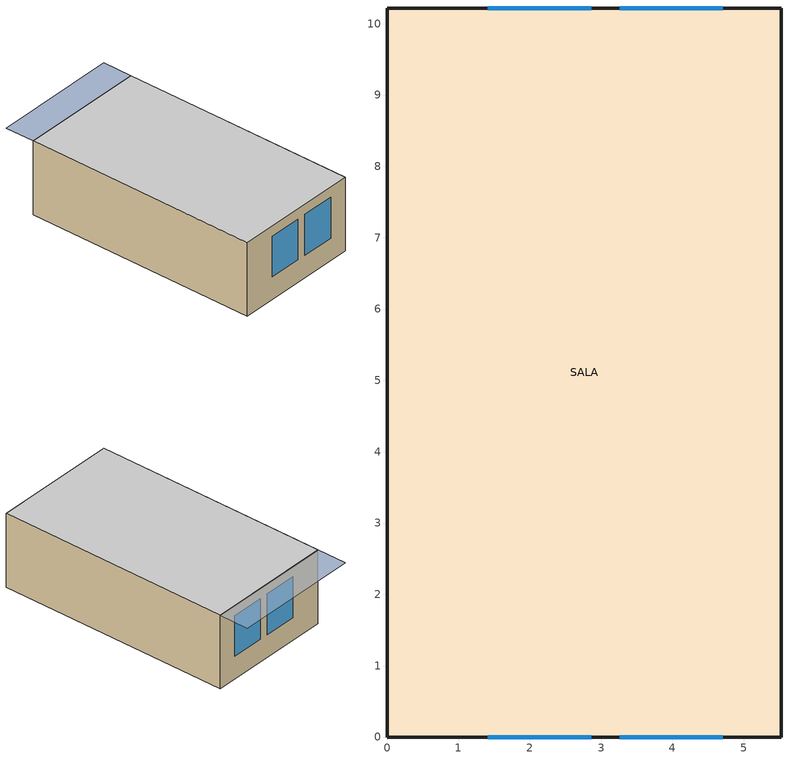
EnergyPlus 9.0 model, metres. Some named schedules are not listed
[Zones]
SALA
 floor adiabatic (Exterior Floor): 5.53,10.22 5.53,0 0,0 0,10.22 z0
 wall outside (Exterior Wall): 0,10.22 0,0 5.53,0 5.53,10.22 0,10.22 z0:3.25
 window (Exterior Window): 2.86,10.22 1.41,10.22 / 4.71,10.22 3.26,10.22 / 1.41,0 2.86,0 / 3.26,0 4.71,0 z1:2.8
 ceiling adiabatic (Exterior Roof): 0,10.22 0,0 5.53,0 5.53,10.22 z3.25
shading: 0,11.52 0,10.22 5.53,10.22 5.53,11.52 z3.25
[Building]
Untitled: North Axis {deg}=0; Terrain=City; Loads Convergence Tolerance Value=0.04; Temperature Convergence Tolerance Value {deltaC}=0.4; Solar Distribution=FullInteriorAndExterior; Maximum Number of Warmup Days=25
[Site:Location]
Pelotas: Latitude {deg}=31.46; Longitude {deg}=52.2; Time Zone {hr}=-3; Elevation {m}=7
[SizingPeriod:DesignDay] Dry-Bulb Temperature Range Modifier Type=DefaultMultipliers; Humidity Condition Type=DewPoint; Rain Indicator=No; Snow Indicator=No; Daylight Saving Time Indicator=No; Solar Model Indicator=Schedule
Name | Month | Day of Month | Day Type | Maximum Dry-Bulb Temperature {C} | Daily Dry-Bulb Temperature Range {deltaC} | Wetbulb or DewPoint at Maximum Dry-Bulb {C} | Barometric Pressure {Pa} | Wind Speed {m/s} | Wind Direction {deg} | Beam Solar Day Schedule | Diffuse Solar Day Schedule | Sky Clearness
Pelotas_004 | 6 | 19 | WinterDesignDay | 12.74 | 7.96 | 7.92 | 102993 | 6.06 | 0 | Inverno_Rad_Direta | Inverno_Rad_Difusa | 0
Pelotas_996 | 1 | 23 | SummerDesignDay | 36.1 | 10.35 | 27.52 | 100689 | 3.11 | 90 | Verao_Rad_Direta | Verao_Rad_Difusa | 1
[Material] Thermal Absorptance=0.9
Name | Roughness | Thickness {m} | Conductivity {W/m-K} | Density {kg/m3} | Specific Heat {J/kg-K} | Solar Absorptance | Visible Absorptance
ARGAMASSA | MediumRough | 0.025 | 1.15 | 2000 | 1000 | 0.5 | 0.5
BLOCO_CERAMICO | MediumRough | 0.01 | 0.7 | 1300 | 920 | 0.74 | 0.74
TELHA_CERAMICA | MediumSmooth | 0.01 | 1 | 1800 | 920 | 0.5 | 0.5
LAJE_CONCRETO | Rough | 0.12 | 1.75 | 2400 | 1000 | 0.7 | 0.7
PISO_CERAMICA | MediumSmooth | 0.01 | 1 | 2000 | 1000 | 0.7 | 0.7
[Material:AirGap]
Name | Thermal Resistance {m2-K/W}
CAMARA_AR_PAREDE | 0.16
CAMARA_AR_COBERTURA | 0.18
[WindowMaterial:Glazing]
Clear 3mm: Optical Data Type=SpectralAverage; Thickness {m}=0.003; Solar Transmittance at Normal Incidence=0.837; Front Side Solar Reflectance at Normal Incidence=0.075; Back Side Solar Reflectance at Normal Incidence=0.075; Visible Transmittance at Normal Incidence=0.898; Front Side Visible Reflectance at Normal Incidence=0.081; Back Side Visible Reflectance at Normal Incidence=0.081; Infrared Transmittance at Normal Incidence=0; Front Side Infrared Hemispherical Emissivity=0.84; Back Side Infrared Hemispherical Emissivity=0.84; Conductivity {W/m-K}=0.9
[WindowMaterial:Gas]
Air 13mm: Gas Type=Air; Thickness {m}=0.0127
[Construction]
Exterior Floor: LAJE_CONCRETO, ARGAMASSA, PISO_CERAMICA
Exterior Wall: ARGAMASSA, BLOCO_CERAMICO, CAMARA_AR_PAREDE, BLOCO_CERAMICO, CAMARA_AR_PAREDE, BLOCO_CERAMICO, ARGAMASSA
Exterior Roof: TELHA_CERAMICA, CAMARA_AR_COBERTURA, LAJE_CONCRETO
Exterior Window: Clear 3mm, Air 13mm, Clear 3mm
[Zone]
SALA: Multiplier=1; Floor Area {m2}=56.52
[People]
People_sala: Zone or ZoneList=SALA; Number of People Schedule=OCUPA_SALA; Number of People Calculation Method=People; Number of People=23; Fraction Radiant=0.3; Sensible Heat Fraction=autocalculate; Activity Level Schedule=METABOLISMO; Carbon Dioxide Generation Rate {m3/s-W}=3.82e-08; Enable ASHRAE 55 Comfort Warnings=No; Mean Radiant Temperature Calculation Type=ZoneAveraged; Work Efficiency Schedule=WORK EF; Clothing Insulation Calculation Method=DynamicClothingModelASHRAE55; Air Velocity Schedule=VELOCIDADE; Thermal Comfort Model 1 Type=Fanger; Thermal Comfort Model 2 Type=AdaptiveASH55
[Lights]
ilumina_sala: Zone or ZoneList=SALA; Schedule=OCUPA_SALA; Design Level Calculation Method=Watts/Area; Watts per Zone Floor Area {W/m2}=5; Return Air Fraction=0; Fraction Radiant=0.42; Fraction Visible=0.18; Fraction Replaceable=0; Return Air Fraction Calculated from Plenum Temperature=No
[ElectricEquipment]
EQUIP_SALA: Zone or ZoneList=SALA; Schedule=EQUIP_SALA; Design Level Calculation Method=EquipmentLevel; Design Level {W}=120
[HVACTemplate:Thermostat]
Constant Setpoint Thermostat: Constant Heating Setpoint {C}=22.5; Constant Cooling Setpoint {C}=25.5
[HVACTemplate:Zone:PTHP]
SALA: Template Thermostat=Constant Setpoint Thermostat; Cooling Supply Air Flow Rate {m3/s}=autosize; Heating Supply Air Flow Rate {m3/s}=autosize; Outdoor Air Method=Flow/Person; Outdoor Air Flow Rate per Person {m3/s}=0.0075; System Availability Schedule=HVAC_SALA; Supply Fan Placement=DrawThrough; Supply Fan Total Efficiency=0.7; Supply Fan Delta Pressure {Pa}=75; Supply Fan Motor Efficiency=0.9; Cooling Coil Type=SingleSpeedDX; Cooling Coil Gross Rated Total Capacity {W}=autosize; Cooling Coil Gross Rated Sensible Heat Ratio=autosize; Cooling Coil Gross Rated COP {W/W}=3.24; Heat Pump Heating Coil Type=SingleSpeedDXHeatPump; Heat Pump Heating Coil Gross Rated Capacity {W}=autosize; Heat Pump Heating Coil Gross Rated COP {W/W}=3.24; Heat Pump Heating Minimum Outdoor Dry-Bulb Temperature {C}=-8; Heat Pump Defrost Maximum Outdoor Dry-Bulb Temperature {C}=5; Heat Pump Defrost Strategy=ReverseCycle; Heat Pump Defrost Control=Timed; Heat Pump Defrost Time Period Fraction=0.058333; Supplemental Heating Coil Type=Electric; Supplemental Heating Coil Capacity {W}=autosize; Supplemental Heating Coil Maximum Outdoor Dry-Bulb Temperature {C}=21; Supplemental Gas Heating Coil Efficiency=0.8; Zone Cooling Design Supply Air Temperature Input Method=SupplyAirTemperature; Zone Cooling Design Supply Air Temperature {C}=14; Zone Cooling Design Supply Air Temperature Difference {deltaC}=11.11; Zone Heating Design Supply Air Temperature Input Method=SupplyAirTemperature; Zone Heating Design Supply Air Temperature {C}=50; Zone Heating Design Supply Air Temperature Difference {deltaC}=30; Baseboard Heating Type=None; Baseboard Heating Capacity {W}=autosize; Capacity Control Method=None
[AvailabilityManager:HybridVentilation]
VENTILA_HIBRIDO: Control Zone=SALA; Ventilation Control Mode Schedule=VENTILACAO_HIBRIDA; Use Weather File Rain Indicators=Yes; Maximum Wind Speed {m/s}=40; Minimum Outdoor Temperature {C}=-100; Maximum Outdoor Temperature {C}=100; Minimum Outdoor Enthalpy {J/kg}=10; Maximum Outdoor Enthalpy {J/kg}=1000; Minimum Outdoor Dewpoint {C}=-100; Maximum Outdoor Dewpoint {C}=100; Minimum Outdoor Ventilation Air Schedule=VENTILA_MINIMO
[Schedule:Day:Hourly]
Verao_Rad_Direta: 0, 0, 0, 0, 0, 13.41, 164.08, 348.42, 566.83, 707.25, 731.08, 757.25, 769.75, 659.25, 613.08, 387, 260.83, 81.58, 24.67, 2.08, 0, 0, 0, 0
Verao_Rad_Difusa: 0, 0, 0, 0, 0, 11.08, 99.05, 130.16, 136.17, 158.58, 200.25, 216, 209.16, 225.25, 184.41, 202, 152.25, 115.16, 34.08, 2.58, 0, 0, 0, 0
Inverno_Rad_Direta: 0, 0, 0, 0, 0, 0, 0, 0, 0.16, 3.25, 11.83, 10.17, 30.75, 6.75, 5.5, 0.58, 0, 0, 0, 0, 0, 0, 0, 0
Inverno_Rad_Difusa: 0, 0, 0, 0, 0, 0, 0, 7, 18.25, 95.66, 184.75, 173.58, 220.58, 146.83, 126.41, 26.83, 11.83, 1.17, 0, 0, 0, 0, 0, 0
[Schedule:Compact]
METABOLISMO: Through: 12/31, For: AllDays, Until: 24:00, 108
OCUPA_SALA; EQUIP_SALA: Through: 12/31, For: Alldays, Until: 8:00, 0, Until: 12:00, 1, Until: 13:30, 0, Until: 17:30, 1, Until: 19:00, 0, Until: 22:00, 1, Until: 24:00, 0
WORK EF: Through: 12/31, For: AllDays, Until: 24:00, 0
VENTILACAO_HIBRIDA: Through: 12/31, For: Alldays, Until: 24:00, 5
VENTILA_MINIMO: Through: 12/31, For: AllDays, Until: 24:00, .05
[Schedule:Constant] Hourly Value=0
HVAC_SALA; VELOCIDADE
[AirflowNetwork:SimulationControl]
VN: AirflowNetwork Control=MultizoneWithoutDistribution; Wind Pressure Coefficient Type=SurfaceAverageCalculation; Height Selection for Local Wind Pressure Calculation=OpeningHeight; Building Type=LowRise; Maximum Number of Iterations=500; Initialization Type=ZeroNodePressures; Relative Airflow Convergence Tolerance=0.0001; Absolute Airflow Convergence Tolerance {kg/s}=0.000001; Convergence Acceleration Limit=-.5; Azimuth Angle of Long Axis of Building {deg}=90; Ratio of Building Width Along Short Axis to Width Along Long Axis=0.8; Height Dependence of External Node Temperature=No; Solver=SkylineLU
[AirflowNetwork:MultiZone:Zone]
SALA: Ventilation Control Mode=Temperature; Ventilation Control Zone Temperature Setpoint Schedule=VENTILA; Minimum Venting Open Factor=1; Indoor and Outdoor Temperature Difference Lower Limit For Maximum Venting Open Factor {deltaC}=0; Indoor and Outdoor Temperature Difference Upper Limit for Minimum Venting Open Factor {deltaC}=5; Indoor and Outdoor Enthalpy Difference Upper Limit for Minimum Venting Open Factor {deltaJ/kg}=300000; Venting Availability Schedule=ABERTURA_JANELA; Single Sided Wind Pressure Coefficient Algorithm=Standard; Facade Width {m}=5
[AirflowNetwork:MultiZone:Surface] Leakage Component=INFILTR_JANELA; Window/Door Opening Factor, or Crack Factor=0.5; Ventilation Control Mode=ZoneLevel; Indoor and Outdoor Temperature Difference Upper Limit for Minimum Venting Open Factor {deltaC}=100; Indoor and Outdoor Enthalpy Difference Upper Limit for Minimum Venting Open Factor {deltaJ/kg}=300000; Equivalent Rectangle Method=PolygonHeight; Equivalent Rectangle Aspect Ratio=1
JANELA_N_02; JANELA_N_01; JANELA_S_02; JANELA_S_01
[AirflowNetwork:MultiZone:Component:SimpleOpening] Minimum Density Difference for Two-Way Flow {kg/m3}=0.0001; Discharge Coefficient=0.6
Name | Air Mass Flow Coefficient When Opening is Closed {kg/s-m} | Air Mass Flow Exponent When Opening is Closed
INFILTR_PORTA | 1.58 | 0.59
INFILTR_JANELA | 0.00004
